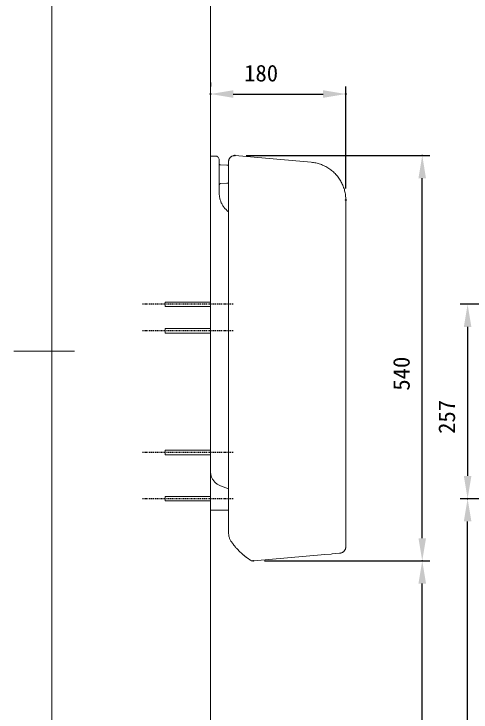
# Model space of a CAD drawing. Units: millimetres, scale not verified. Extents: x -203 to 203, y -143 to 143.
# Drawn here: x -203 to -142.5, y -47.7 to 44.6 of the extents above; entities that cross this region are included whole.
import ezdxf
from ezdxf.enums import TextEntityAlignment as Align

# ---------------------------------------------------------------- set-up
doc = ezdxf.new("R2010")
doc.units = ezdxf.units.MM
doc.header["$LTSCALE"] = 0.5
doc.header["$PDMODE"] = 32
doc.header["$PDSIZE"] = 0.1
doc.linetypes.add('USER2', pattern=[0.629921, 0.393701, -0.07874, 0.07874, -0.07874])
for name, color, linetype, lineweight in [('0-1_DIMENSION_LINES$02_DIMENSI', 7, 'Continuous', 25), ('0-4_図面_FORMAT$01_WAKU$OUT_LINE', 6, 'Continuous', 18), ('0-8_DIMENSION_LINES$03_LINES', 7, 'Continuous', 18), ('0-A_DIMENSION_LINES$04_SUB_LIN', 4, 'Continuous', 18), ('0-B_DIMENSION_LINES$01_CENTER_', 7, 'USER2', 25)]:
    doc.layers.add(name, color=color, linetype=linetype, lineweight=lineweight)
doc.layers.add('0-2_DEFPOINTS', color=7, linetype='Continuous')
doc.styles.add('ＭＳ ゴシック', font='')
doc.styles.get('ＭＳ ゴシック').set_extended_font_data('MS Gothic')

# ---------------------------------------------------------------- blocks, each defined once
blk = doc.blocks.new('D1')
at = {"layer": '0-1_DIMENSION_LINES$02_DIMENSI'}
for p, q in [((3186, 2031), (3186, 2030)), ((3221.779, 2002.982), (3221.779, 2030)), ((3192, 2028), (3215.779, 2028))]:
    blk.add_line(p, q, dxfattribs=at)
for points in [[(3192, 2029), (3192, 2027), (3186, 2028)], [(3215.779, 2027), (3215.779, 2029), (3221.779, 2028)]]:
    blk.add_solid(points, dxfattribs=at)
at = {"layer": '0-2_DEFPOINTS'}
for p in [(3186, 2028), (3221.779, 2028), (3221.779, 1999.982)]:
    blk.add_point(p, dxfattribs=at)
at = {"layer": '0-1_DIMENSION_LINES$02_DIMENSI', "style": 'ＭＳ ゴシック'}
blk.add_text('180', height=4.399, dxfattribs=at).set_placement((3194.889, 2030), align=Align.BOTTOM_LEFT)
blk = doc.blocks.new('D2')
at = {"layer": '0-1_DIMENSION_LINES$02_DIMENSI'}
for p, q in [((3200.27, 1904.556), (3244, 1904.556)), ((3242, 1770), (3242, 1898.557)), ((3245, 1764), (3244, 1764))]:
    blk.add_line(p, q, dxfattribs=at)
for points in [[(3243, 1898.557), (3241, 1898.557), (3242, 1904.556)], [(3241, 1770), (3243, 1770), (3242, 1764)]]:
    blk.add_solid(points, dxfattribs=at)
at = {"layer": '0-2_DEFPOINTS'}
for p in [(3197.27, 1904.556), (3242, 1904.556), (3242, 1764)]:
    blk.add_point(p, dxfattribs=at)
at = {"layer": '0-1_DIMENSION_LINES$02_DIMENSI', "style": 'ＭＳ ゴシック'}
blk.add_text('(700)', height=4.399, rotation=90, dxfattribs=at).set_placement((3237.429, 1821.707), align=Align.BOTTOM_LEFT)
blk = doc.blocks.new('D12')
at = {"layer": '0-1_DIMENSION_LINES$02_DIMENSI'}
for p, q in [((3301.997, 1972.4), (3252, 1972.4)), ((3254, 1966.4), (3254, 1927)), ((3301.997, 1921), (3252, 1921))]:
    blk.add_line(p, q, dxfattribs=at)
for points in [[(3255, 1966.4), (3253, 1966.4), (3254, 1972.4)], [(3253, 1927), (3255, 1927), (3254, 1921)]]:
    blk.add_solid(points, dxfattribs=at)
at = {"layer": '0-2_DEFPOINTS'}
for p in [(3304.997, 1972.4), (3254, 1921), (3304.997, 1921)]:
    blk.add_point(p, dxfattribs=at)
at = {"layer": '0-1_DIMENSION_LINES$02_DIMENSI', "style": 'ＭＳ ゴシック'}
blk.add_text('257', height=4.399, rotation=90, dxfattribs=at).set_placement((3252, 1938.129), align=Align.BOTTOM_LEFT)
blk = doc.blocks.new('D13')
at = {"layer": '0-1_DIMENSION_LINES$02_DIMENSI'}
for p, q in [((3301.997, 1921), (3252, 1921)), ((3254, 1770), (3254, 1915)), ((3257, 1764), (3256, 1764))]:
    blk.add_line(p, q, dxfattribs=at)
for points in [[(3255, 1915), (3253, 1915), (3254, 1921)], [(3253, 1770), (3255, 1770), (3254, 1764)]]:
    blk.add_solid(points, dxfattribs=at)
at = {"layer": '0-2_DEFPOINTS'}
for p in [(3254, 1921), (3304.997, 1921), (3254, 1764)]:
    blk.add_point(p, dxfattribs=at)
at = {"layer": '0-1_DIMENSION_LINES$02_DIMENSI', "style": 'ＭＳ ゴシック'}
blk.add_text('785', height=4.399, rotation=90, dxfattribs=at).set_placement((3252, 1833.929), align=Align.BOTTOM_LEFT)
blk = doc.blocks.new('D30')
at = {"layer": '0-1_DIMENSION_LINES$02_DIMENSI'}
for p, q in [((3195.408, 2011.711), (3244, 2011.711)), ((3242, 1910.556), (3242, 2005.711)), ((3200.27, 1904.556), (3244, 1904.556))]:
    blk.add_line(p, q, dxfattribs=at)
for points in [[(3243, 2005.711), (3241, 2005.711), (3242, 2011.711)], [(3241, 1910.556), (3243, 1910.556), (3242, 1904.556)]]:
    blk.add_solid(points, dxfattribs=at)
at = {"layer": '0-2_DEFPOINTS'}
for p in [(3192.408, 2011.711), (3242, 2011.711), (3197.27, 1904.556)]:
    blk.add_point(p, dxfattribs=at)
at = {"layer": '0-1_DIMENSION_LINES$02_DIMENSI', "style": 'ＭＳ ゴシック'}
blk.add_text('540', height=4.399, rotation=90, dxfattribs=at).set_placement((3240, 1949.562), align=Align.BOTTOM_LEFT)

msp = doc.modelspace()

# ---------------------------------------------------------------- linework, layer by layer
at = {"layer": '0-4_図面_FORMAT$01_WAKU$OUT_LINE'}
for p, q in [((-198, 138), (-198, -138)), ((-195, 0), (-203, 0))]:
    msp.add_line(p, q, dxfattribs=at)
at = {"layer": '0-8_DIMENSION_LINES$03_LINES'}
for p, q in [((-177, -98), (-177, 47)), ((-173.7408, 25.8524), (-163.6752, 24.9718)), ((-176.35, 25.8), (-177, 25.8)), ((-175.85, 22.0741), (-175.85, 25.3)), ((-175.85, 24.5791), (-175.85, 21.9602)), ((-174.8238, 24.5962), (-175.6954, 24.6419)), ((-174.6105, 24.5249), (-174.6105, 23.7697)), ((-174.6105, 24.5249), (-174.6105, 23.7697)), ((-174.6105, 23.9143), (-174.6084, 23.824)), ((-174.6105, 23.7697), (-174.6105, 22.7947)), ((-174.6105, 23.7697), (-174.6105, 22.7947)), ((-174.8238, 22.2038), (-175.6605, 22.1599)), ((-159.1105, -25.8281), (-159.1105, 19.9903)), ((-174.6105, 18.6796), (-174.6105, -24.0406)), ((-174.6105, 18.6796), (-174.6105, -24.0406)), ((-174.6105, 18.6796), (-174.6105, -24.0406)), ((-174.6105, 16.3867), (-174.6105, -20.1992)), ((-174.6105, -18.1892), (-175.684, -17.7984)), ((-174.6105, -21), (-177, -21)), ((-174.2477, -25.1891), (-174.1028, -25.39)), ((-172.7789, -26.8347), (-172.8622, -26.7599)), ((-159.9325, -26.7248), (-160.4388, -26.7691)), ((-172.0335, -27.4307), (-172.2511, -27.2692)), ((-171.8137, -27.5842), (-172.0335, -27.4307)), ((-171.8115, -27.5855), (-171.7263, -27.6342)), ((-162.3498, -26.9362), (-171.2944, -27.7188)), ((-162.3498, -26.9362), (-161.9005, -26.8969)), ((-160.8992, -26.8093), (-160.4388, -26.7691))]:
    msp.add_line(p, q, dxfattribs=at)
for points in [[(-174.6105, 25.054), (-174.6105, 25.0321), (-174.6105, 24.9836), (-174.6105, 24.9087), (-174.6105, 24.5249)], [(-174.6105, 25.0312), (-174.6105, 25.0189), (-174.6105, 25.0041), (-174.6105, 24.9868), (-174.6105, 24.967), (-174.6105, 24.9447), (-174.6105, 24.9198), (-174.6105, 24.892), (-174.6105, 24.8616), (-174.6105, 24.5249)], [(-175.85, 20.8636), (-175.85, 22.0741), (-175.85, 24.5705)], [(-174.6105, 23.9109), (-174.6105, 23.8966), (-174.6105, 23.8714)], [(-174.6105, 23.7877), (-174.6105, 23.7293), (-174.6105, 23.3855), (-174.6105, 22.6456), (-174.6105, 22.0868)], [(-174.6105, 23.3855), (-174.6105, 22.6456), (-174.6105, 22.0868), (-174.6105, 16.3867), (-174.6105, -20.1992)], [(-160.8992, -26.8093), (-161.0505, -26.8226), (-161.9005, -26.8969)]]:
    msp.add_lwpolyline(points, dxfattribs=at)
for centre, radius, start, end in [((-173.8099, 25.0502), 0.8053, 92.94233, 100.80576), ((-173.8101, 25.0566), 0.7988, 85.02274, 92.9509), ((-176.35, 25.3), 0.5, 359.99709, 90), ((-173.8116, 25.0552), 0.7988, 172.04913, 179.9773), ((-173.8052, 25.0544), 0.8053, 164.19428, 172.05771), ((-173.8125, 25.0566), 0.7977, 156.26311, 164.20279), ((-173.8124, 25.0561), 0.798, 148.30049, 156.23706), ((-173.8063, 25.0525), 0.8051, 140.4435, 148.30929), ((-173.8119, 25.0573), 0.7977, 132.51316, 140.45229), ((-173.8121, 25.057), 0.7977, 124.54775, 132.48688), ((-173.8079, 25.051), 0.8051, 116.69075, 124.55654), ((-173.811, 25.0574), 0.798, 108.76298, 116.69955), ((-173.8114, 25.0576), 0.7977, 100.79725, 108.73693), ((-164.1115, 19.9964), 4.9945, 77.89198, 84.98316), ((-175.6861, 24.8411), 0.1987, 214.42706, 232.10591), ((-175.6833, 24.8445), 0.2031, 232.06129, 249.25827), ((-175.6847, 24.8402), 0.1985, 249.21443, 266.91335), ((-174.85, 24.0969), 0.5, 61.37767, 87), ((-164.1178, 19.9644), 5.0271, 70.85379, 77.89826), ((-164.1045, 20.0011), 4.9881, 63.75969, 70.86003), ((-164.1067, 20.0004), 4.9897, 56.6426, 63.74055), ((-164.1261, 19.9699), 5.0259, 49.60263, 56.64903), ((-164.1016, 19.9978), 4.9886, 42.50964, 49.60905), ((-164.1027, 19.9991), 4.9886, 35.39102, 42.49043), ((-175.6485, 21.9568), 0.2035, 107.62722, 121.85225), ((-175.6497, 21.9611), 0.1991, 93.10135, 107.66927), ((-174.85, 22.7031), 0.5, 273, 298.62234), ((-164.1327, 19.9771), 5.0259, 28.35105, 35.39744), ((-164.1006, 19.9938), 4.9897, 21.25953, 28.35747), ((-175.6509, 21.9599), 0.1991, 165.33073, 179.89865), ((-175.6466, 21.9589), 0.2035, 151.14775, 165.37278), ((-175.6511, 21.9615), 0.1983, 136.56102, 151.18866), ((-175.6514, 21.9612), 0.1983, 121.81134, 136.43898), ((-164.0997, 19.9959), 4.9881, 14.14004, 21.24038), ((-172.85, 20.8636), 3, 180, 191.98063), ((-164.1374, 19.9858), 5.0271, 7.10182, 14.14628), ((-164.105, 19.9893), 4.9945, 0.01691, 7.1081), ((-172.8548, 20.8644), 2.9955, 192.01585, 200.53326), ((-172.826, 20.8746), 3.0261, 200.52259, 208.95261), ((-172.8527, 20.8592), 2.9952, 208.94195, 217.4603), ((-172.85, 20.8636), 3, 217.49517, 234.06779), ((-174.7674, -15.9076), 2.2313, 180.29463, 184.71964), ((-174.7674, -15.9076), 2.2313, 180.29463, 184.71964), ((-174.9496, -15.9227), 2.0485, 184.71721, 189.53598), ((-174.9496, -15.9227), 2.0485, 184.71721, 189.53598), ((-175.1118, -15.95), 1.884, 189.53526, 194.77589), ((-175.1118, -15.95), 1.884, 189.53526, 194.77589), ((-174.9944, -15.9164), 2.0061, 194.84884, 200.98028), ((-174.9944, -15.9164), 2.0061, 194.84884, 200.98028), ((-174.9911, -15.9152), 2.0095, 200.97679, 207.09578), ((-174.9911, -15.9152), 2.0095, 200.97679, 207.09578), ((-175.0041, -15.922), 1.9949, 207.0924, 213.25803), ((-175.0041, -15.922), 1.9949, 207.0924, 213.25803), ((-175.0024, -15.9203), 1.9973, 213.27112, 219.79555), ((-175.0024, -15.9203), 1.9973, 213.27112, 219.79555), ((-174.9937, -15.9133), 2.0085, 219.79114, 226.27775), ((-174.9937, -15.9133), 2.0085, 219.79114, 226.27775), ((-175.001, -15.9212), 1.9977, 226.27333, 232.79642), ((-175.001, -15.9212), 1.9977, 226.27333, 232.79642), ((-175.0011, -15.9199), 1.9986, 232.82105, 238.5549), ((-175.0011, -15.9199), 1.9986, 232.82105, 238.5549), ((-174.9962, -15.912), 2.0079, 238.55153, 244.25846), ((-174.9962, -15.912), 2.0079, 238.55153, 244.25846), ((-175.0003, -15.9208), 1.9983, 244.2551, 249.98999), ((-175.0003, -15.9208), 1.9983, 244.2551, 249.98999), ((-172.6121, -24.0402), 1.9984, 180.01143, 186.1304), ((-172.6021, -24.0393), 2.0084, 186.12622, 192.21459), ((-172.6139, -24.042), 1.9963, 192.21043, 198.33581), ((-172.6159, -24.0422), 1.9943, 198.34778, 203.93203), ((-172.6043, -24.0372), 2.007, 203.92887, 209.47784), ((-172.6093, -24.0401), 2.0012, 209.47463, 215.03979), ((-166.5083, -19.7598), 9.4539, 216.55195, 217.33974), ((-166.4921, -19.7474), 9.4743, 217.33973, 218.12583), ((-166.4774, -19.7358), 9.493, 218.12582, 218.91036), ((-166.52, -19.7703), 9.4382, 218.91048, 220.20481), ((-160.0098, -25.8281), 0.8993, 352.90528, 359.99447), ((-166.5203, -19.7705), 9.4378, 220.20477, 221.49915), ((-166.5242, -19.774), 9.4326, 221.49911, 222.7942), ((-166.5829, -19.8276), 9.3531, 222.79693, 224.47435), ((-166.484, -19.7306), 9.4917, 224.47432, 226.12715), ((-166.3874, -19.6302), 9.631, 226.1271, 227.75612), ((-160.0105, -25.8288), 0.8993, 275.00565, 282.09498), ((-160.0114, -25.8242), 0.9041, 282.08925, 289.13953), ((-160.009, -25.8307), 0.8971, 289.13387, 296.24095), ((-160.0093, -25.8309), 0.8971, 296.25906, 303.36658), ((-160.013, -25.825), 0.904, 303.36112, 310.41146), ((-160.0101, -25.8283), 0.8996, 310.4059, 317.49274), ((-160.0103, -25.8285), 0.8996, 317.50753, 324.59438), ((-160.0138, -25.8259), 0.904, 324.58882, 331.63918), ((-160.0076, -25.8291), 0.8971, 331.63371, 338.74126), ((-160.0078, -25.8293), 0.8971, 338.75938, 345.86645), ((-160.0145, -25.8276), 0.9041, 345.8608, 352.91101), ((-166.5196, -19.7697), 9.4389, 228.46066, 229.17778), ((-166.5097, -19.7583), 9.454, 229.17777, 229.89374), ((-166.501, -19.7479), 9.4676, 229.89373, 230.60867), ((-166.5225, -19.774), 9.4337, 230.60896, 231.2753), ((-166.5178, -19.7682), 9.4412, 231.2753, 231.94111), ((-166.514, -19.7633), 9.4474, 231.9411, 232.60647), ((-171.365, -26.9219), 0.8, 235.87803, 275.00004)]:
    msp.add_arc(centre, radius, start, end, dxfattribs=at)
at = {"layer": '0-A_DIMENSION_LINES$04_SUB_LIN'}
for p, q in [((-177, 6.5), (-183, 6.5)), ((-183, 6.5), (-183, 5.9)), ((-183, 5.9), (-177, 5.9)), ((-177, 3), (-183, 3)), ((-183, 3), (-183, 2.4)), ((-183, 2.4), (-177, 2.4)), ((-177, -13.1), (-183, -13.1)), ((-183, -13.1), (-183, -13.7)), ((-183, -13.7), (-177, -13.7)), ((-177, -19.2), (-183, -19.2)), ((-183, -19.2), (-183, -19.8)), ((-183, -19.8), (-177, -19.8))]:
    msp.add_line(p, q, dxfattribs=at)
at = {"layer": '0-B_DIMENSION_LINES$01_CENTER_'}
for p, q in [((-174, 6.2), (-186.0087, 6.2)), ((-174, 2.7), (-186.0087, 2.7)), ((-174, -13.4), (-186.0087, -13.4)), ((-174, -19.5), (-186.0087, -19.5))]:
    msp.add_line(p, q, dxfattribs=at)

# ---------------------------------------------------------------- block references
at = {"layer": '0-1_DIMENSION_LINES$02_DIMENSI', "xscale": 0.5, "yscale": 0.5}
for name in ['D1', 'D30', 'D12', 'D13', 'D2']:
    msp.add_blockref(name, (-1770, -980), dxfattribs=at)

doc.saveas('drawing.dxf')
